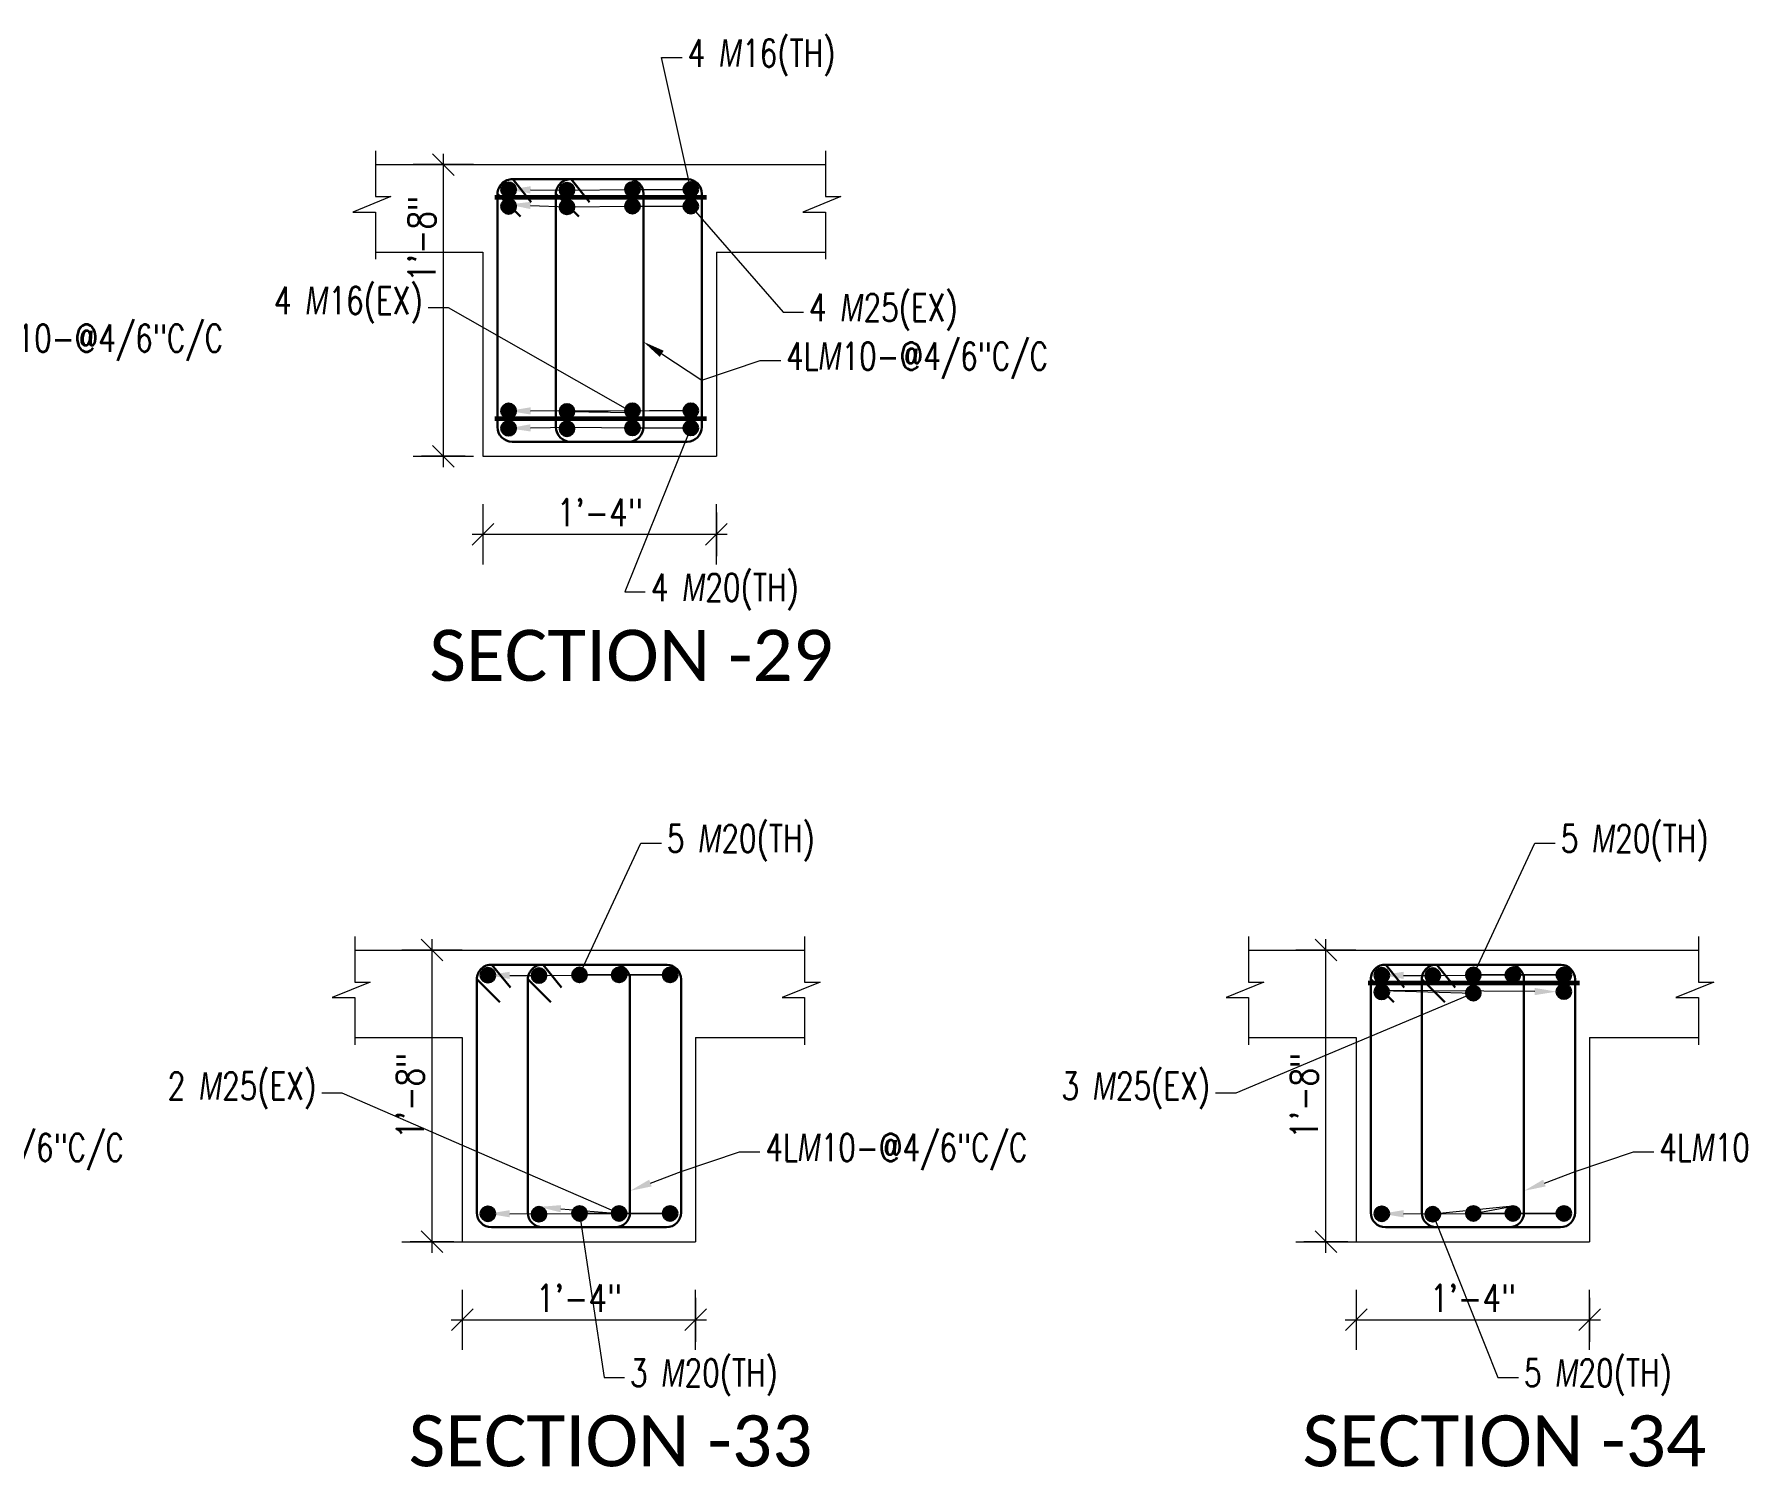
# Model space of a CAD drawing. Header units: inches. Extents: x 0 to 162649, y -36601 to -26324.
# Drawn here: x 155719.4 to 155836.4, y -36482.7 to -36384.5 of the extents above; entities that cross this region are included whole.
import ezdxf
from ezdxf import colors
from ezdxf.entities.mleader import LeaderData, LeaderLine
from ezdxf.math import Vec2, Vec3

# ---------------------------------------------------------------- set-up
doc = ezdxf.new("R2010")
doc.units = ezdxf.units.IN
doc.header["$MEASUREMENT"] = 0
for name, color, linetype, lineweight in [('Dim', 1, 'Continuous', 13), ('hatch', 252, 'Continuous', 0), ('OL_AR_Text', 140, 'Continuous', 5), ('Rein', 3, 'Continuous', 30), ('Stirrups', 191, 'Continuous', 25), ('TEXT', 7, 'Continuous', 9)]:
    doc.layers.add(name, color=color, linetype=linetype, lineweight=lineweight)
doc.styles.add('1-8 Annotative Text', font='calibri.ttf', dxfattribs={"height": 0.125})
doc.styles.add('DIM', font='simplex.shx', dxfattribs={"width": 0.75})
doc.styles.add('rmtext', font='romans.shx', dxfattribs={"width": 0.8})
doc.dimstyles.new('DIM-24', dxfattribs={"dimscale": 24, "dimtxt": 0.078125, "dimasz": 0.0625, "dimexe": 0.0625, "dimexo": 0.015625, "dimgap": 0.015625, "dimtad": 1, "dimdec": 1, "dimzin": 3, "dimdsep": 46, "dimlunit": 4, "dimtxsty": 'rmtext', "dimblk": 'OBLIQUE', "dimcen": 0.09375, "dimdle": 0.03125, "dimclrd": 1, "dimclre": 1, "dimclrt": 2, "dimadec": 0, "dimazin": 0, "dimtfac": 0.75, "dimtdec": 1, "dimtix": 1, "dimtmove": 0, "dimatfit": 3, "dimfxl": 0.0625, "dimfxlon": 1, "dimfrac": 1, "dimtolj": 1, "dimtzin": 0, "dimlwd": -1, "dimlwe": 5, "dimarcsym": 0})

# ---------------------------------------------------------------- blocks, each defined once
blk = doc.blocks.new('_Oblique')
for p, q in [((0, -1.375), (0, 1.375)), ((-0.495, -0.495), (0.495, 0.495))]:
    blk.add_line(p, q)
blk = doc.blocks.new('*D422')
at = {"layer": 'Defpoints', "color": 0, "transparency": 16777216}
for p in [(155750.18, -36413.42), (155766.18, -36413.42), (155766.18, -36418.77)]:
    blk.add_point(p, dxfattribs=at)
at = {"layer": 'Dim', "color": 1, "lineweight": 5, "transparency": 16777216}
for p, q in [((155750.18, -36417.27), (155750.18, -36420.27)), ((155766.18, -36417.27), (155766.18, -36420.27))]:
    blk.add_line(p, q, dxfattribs=at)
at = {"layer": 'Dim', "color": 1, "transparency": 16777216}
blk.add_line((155749.43, -36418.77), (155766.93, -36418.77), dxfattribs=at)
at = {"layer": 'Dim', "color": 1, "transparency": 16777216, "xscale": 1.5, "yscale": 1.5, "zscale": 1.5, "rotation": 180}
blk.add_blockref('_Oblique', (155750.18, -36418.77), dxfattribs=at)
at = {"layer": 'Dim', "color": 1, "transparency": 16777216, "xscale": 1.5, "yscale": 1.5, "zscale": 1.5}
blk.add_blockref('_Oblique', (155766.18, -36418.77), dxfattribs=at)
at = {"layer": 'Dim', "color": 2, "transparency": 16777216, "insert": (155758.18, -36417.28), "char_height": 1.875, "attachment_point": 5, "style": 'rmtext'}
blk.add_mtext('\\A1;1\'-4"', dxfattribs=at)
blk = doc.blocks.new('*D423')
at = {"layer": 'Defpoints', "color": 0, "transparency": 16777216}
for p in [(155747.47, -36393.42), (155750.18, -36393.42), (155750.18, -36413.42)]:
    blk.add_point(p, dxfattribs=at)
at = {"layer": 'Dim', "color": 1, "lineweight": 5, "transparency": 16777216}
for p, q in [((155748.97, -36393.42), (155745.97, -36393.42)), ((155748.97, -36413.42), (155745.97, -36413.42))]:
    blk.add_line(p, q, dxfattribs=at)
at = {"layer": 'Dim', "color": 1, "transparency": 16777216}
blk.add_line((155747.47, -36414.17), (155747.47, -36392.67), dxfattribs=at)
at = {"layer": 'Dim', "color": 1, "transparency": 16777216, "xscale": 1.5, "yscale": 1.5, "zscale": 1.5}
for p, rotation in [((155747.47, -36393.42), 90), ((155747.47, -36413.42), 270)]:
    blk.add_blockref('_Oblique', p, dxfattribs=dict(at, rotation=rotation))
at = {"layer": 'Dim', "color": 2, "transparency": 16777216, "insert": (155745.98, -36398.52), "char_height": 1.875, "attachment_point": 5, "rotation": 90, "style": 'rmtext'}
blk.add_mtext('\\A1;1\'-8"', dxfattribs=at)
blk = doc.blocks.new('*D428')
at = {"layer": 'Defpoints', "color": 0, "transparency": 16777216}
for p in [(155748.76, -36467.28), (155764.76, -36467.28), (155764.76, -36472.63)]:
    blk.add_point(p, dxfattribs=at)
at = {"layer": 'Dim', "color": 1, "lineweight": 5, "transparency": 16777216}
for p, q in [((155748.76, -36471.13), (155748.76, -36474.13)), ((155764.76, -36471.13), (155764.76, -36474.13))]:
    blk.add_line(p, q, dxfattribs=at)
at = {"layer": 'Dim', "color": 1, "transparency": 16777216}
blk.add_line((155748.01, -36472.63), (155765.51, -36472.63), dxfattribs=at)
at = {"layer": 'Dim', "color": 1, "transparency": 16777216, "xscale": 1.5, "yscale": 1.5, "zscale": 1.5, "rotation": 180}
blk.add_blockref('_Oblique', (155748.76, -36472.63), dxfattribs=at)
at = {"layer": 'Dim', "color": 1, "transparency": 16777216, "xscale": 1.5, "yscale": 1.5, "zscale": 1.5}
blk.add_blockref('_Oblique', (155764.76, -36472.63), dxfattribs=at)
at = {"layer": 'Dim', "color": 2, "transparency": 16777216, "insert": (155756.76, -36471.14), "char_height": 1.875, "attachment_point": 5, "style": 'rmtext'}
blk.add_mtext('\\A1;1\'-4"', dxfattribs=at)
blk = doc.blocks.new('*D429')
at = {"layer": 'Defpoints', "color": 0, "transparency": 16777216}
for p in [(155746.69, -36447.28), (155748.76, -36447.28), (155748.76, -36467.28)]:
    blk.add_point(p, dxfattribs=at)
at = {"layer": 'Dim', "color": 1, "lineweight": 5, "transparency": 16777216}
for p, q in [((155748.19, -36447.28), (155745.19, -36447.28)), ((155748.19, -36467.28), (155745.19, -36467.28))]:
    blk.add_line(p, q, dxfattribs=at)
at = {"layer": 'Dim', "color": 1, "transparency": 16777216}
blk.add_line((155746.69, -36468.03), (155746.69, -36446.53), dxfattribs=at)
at = {"layer": 'Dim', "color": 1, "transparency": 16777216, "xscale": 1.5, "yscale": 1.5, "zscale": 1.5}
for p, rotation in [((155746.69, -36447.28), 90), ((155746.69, -36467.28), 270)]:
    blk.add_blockref('_Oblique', p, dxfattribs=dict(at, rotation=rotation))
at = {"layer": 'Dim', "color": 2, "transparency": 16777216, "insert": (155745.19, -36457.28), "char_height": 1.875, "attachment_point": 5, "rotation": 90, "style": 'rmtext'}
blk.add_mtext('\\A1;1\'-8"', dxfattribs=at)
blk = doc.blocks.new('*D430')
at = {"layer": 'Defpoints', "color": 0, "transparency": 16777216}
for p in [(155810.04, -36467.28), (155826.04, -36467.28), (155826.04, -36472.63)]:
    blk.add_point(p, dxfattribs=at)
at = {"layer": 'Dim', "color": 1, "lineweight": 5, "transparency": 16777216}
for p, q in [((155810.04, -36471.13), (155810.04, -36474.13)), ((155826.04, -36471.13), (155826.04, -36474.13))]:
    blk.add_line(p, q, dxfattribs=at)
at = {"layer": 'Dim', "color": 1, "transparency": 16777216}
blk.add_line((155809.29, -36472.63), (155826.79, -36472.63), dxfattribs=at)
at = {"layer": 'Dim', "color": 1, "transparency": 16777216, "xscale": 1.5, "yscale": 1.5, "zscale": 1.5, "rotation": 180}
blk.add_blockref('_Oblique', (155810.04, -36472.63), dxfattribs=at)
at = {"layer": 'Dim', "color": 1, "transparency": 16777216, "xscale": 1.5, "yscale": 1.5, "zscale": 1.5}
blk.add_blockref('_Oblique', (155826.04, -36472.63), dxfattribs=at)
at = {"layer": 'Dim', "color": 2, "transparency": 16777216, "insert": (155818.04, -36471.14), "char_height": 1.875, "attachment_point": 5, "style": 'rmtext'}
blk.add_mtext('\\A1;1\'-4"', dxfattribs=at)
blk = doc.blocks.new('*D431')
at = {"layer": 'Defpoints', "color": 0, "transparency": 16777216}
for p in [(155807.96, -36447.28), (155810.04, -36447.28), (155810.04, -36467.28)]:
    blk.add_point(p, dxfattribs=at)
at = {"layer": 'Dim', "color": 1, "lineweight": 5, "transparency": 16777216}
for p, q in [((155809.46, -36447.28), (155806.46, -36447.28)), ((155809.46, -36467.28), (155806.46, -36467.28))]:
    blk.add_line(p, q, dxfattribs=at)
at = {"layer": 'Dim', "color": 1, "transparency": 16777216}
blk.add_line((155807.96, -36468.03), (155807.96, -36446.53), dxfattribs=at)
at = {"layer": 'Dim', "color": 1, "transparency": 16777216, "xscale": 1.5, "yscale": 1.5, "zscale": 1.5}
for p, rotation in [((155807.96, -36447.28), 90), ((155807.96, -36467.28), 270)]:
    blk.add_blockref('_Oblique', p, dxfattribs=dict(at, rotation=rotation))
at = {"layer": 'Dim', "color": 2, "transparency": 16777216, "insert": (155806.47, -36457.28), "char_height": 1.875, "attachment_point": 5, "rotation": 90, "style": 'rmtext'}
blk.add_mtext('\\A1;1\'-8"', dxfattribs=at)

msp = doc.modelspace()

# ---------------------------------------------------------------- hatches: boundary and pattern name
at = {"layer": 'Rein'}
h = msp.add_hatch(color=256, dxfattribs=at)
h.dxf.hatch_style = 1
h.paths.add_polyline_path([(155752.44, -36395.14, 1), (155751.44, -36395.14, 1)])
h = msp.add_hatch(color=256, dxfattribs=at)
h.dxf.hatch_style = 1
h.paths.add_polyline_path([(155760.93, -36395.12, 1), (155759.93, -36395.12, 1)])
h = msp.add_hatch(color=256, dxfattribs=at)
h.dxf.hatch_style = 1
h.paths.add_polyline_path([(155764.93, -36395.12, 1), (155763.93, -36395.12, 1)])
h = msp.add_hatch(color=256, dxfattribs=at)
h.dxf.hatch_style = 1
h.paths.add_polyline_path([(155752.44, -36396.29, 1), (155751.44, -36396.29, 1)])
h = msp.add_hatch(color=256, dxfattribs=at)
h.dxf.hatch_style = 1
h.paths.add_polyline_path([(155756.44, -36395.17, 1), (155755.44, -36395.17, 1)])
h = msp.add_hatch(color=256, dxfattribs=at)
h.dxf.hatch_style = 1
h.paths.add_polyline_path([(155756.44, -36396.32, 1), (155755.44, -36396.32, 1)])
h = msp.add_hatch(color=256, dxfattribs=at)
h.dxf.hatch_style = 1
h.paths.add_polyline_path([(155760.93, -36396.27, 1), (155759.93, -36396.27, 1)])
h = msp.add_hatch(color=256, dxfattribs=at)
h.dxf.hatch_style = 1
h.paths.add_polyline_path([(155764.93, -36396.27, 1), (155763.93, -36396.27, 1)])
h = msp.add_hatch(color=256, dxfattribs=at)
h.dxf.hatch_style = 1
h.paths.add_polyline_path([(155752.44, -36410.31, 1), (155751.44, -36410.31, 1)])
h = msp.add_hatch(color=256, dxfattribs=at)
h.dxf.hatch_style = 1
h.paths.add_polyline_path([(155756.44, -36410.34, 1), (155755.44, -36410.34, 1)])
h = msp.add_hatch(color=256, dxfattribs=at)
h.dxf.hatch_style = 1
h.paths.add_polyline_path([(155760.93, -36410.29, 1), (155759.93, -36410.29, 1)])
h = msp.add_hatch(color=256, dxfattribs=at)
h.dxf.hatch_style = 1
h.paths.add_polyline_path([(155764.93, -36410.29, 1), (155763.93, -36410.29, 1)])
h = msp.add_hatch(color=256, dxfattribs=at)
h.dxf.hatch_style = 1
h.paths.add_polyline_path([(155752.44, -36411.5, 1), (155751.44, -36411.5, 1)])
h = msp.add_hatch(color=256, dxfattribs=at)
h.dxf.hatch_style = 1
h.paths.add_polyline_path([(155756.44, -36411.53, 1), (155755.44, -36411.53, 1)])
h = msp.add_hatch(color=256, dxfattribs=at)
h.dxf.hatch_style = 1
h.paths.add_polyline_path([(155760.93, -36411.48, 1), (155759.93, -36411.48, 1)])
h = msp.add_hatch(color=256, dxfattribs=at)
h.dxf.hatch_style = 1
h.paths.add_polyline_path([(155764.93, -36411.48, 1), (155763.93, -36411.48, 1)])
h = msp.add_hatch(color=256, dxfattribs=at)
h.dxf.hatch_style = 1
h.paths.add_polyline_path([(155757.3, -36448.98, 1), (155756.3, -36448.98, 1)])
h = msp.add_hatch(color=256, dxfattribs=at)
h.dxf.hatch_style = 1
h.paths.add_polyline_path([(155760.01, -36448.98, 1), (155759.01, -36448.98, 1)])
h = msp.add_hatch(color=256, dxfattribs=at)
h.dxf.hatch_style = 1
h.paths.add_polyline_path([(155763.51, -36448.98, 1), (155762.51, -36448.98, 1)])
h = msp.add_hatch(color=256, dxfattribs=at)
h.dxf.hatch_style = 1
h.paths.add_polyline_path([(155818.57, -36448.98, 1), (155817.57, -36448.98, 1)])
h = msp.add_hatch(color=256, dxfattribs=at)
h.dxf.hatch_style = 1
h.paths.add_polyline_path([(155821.28, -36448.98, 1), (155820.28, -36448.98, 1)])
h = msp.add_hatch(color=256, dxfattribs=at)
h.dxf.hatch_style = 1
h.paths.add_polyline_path([(155824.78, -36448.98, 1), (155823.78, -36448.98, 1)])
h = msp.add_hatch(color=256, dxfattribs=at)
h.dxf.hatch_style = 1
h.paths.add_polyline_path([(155751.02, -36449, 1), (155750.02, -36449, 1)])
h = msp.add_hatch(color=256, dxfattribs=at)
h.dxf.hatch_style = 1
h.paths.add_polyline_path([(155754.52, -36449.03, 1), (155753.52, -36449.03, 1)])
h = msp.add_hatch(color=256, dxfattribs=at)
h.dxf.hatch_style = 1
h.paths.add_polyline_path([(155812.29, -36449, 1), (155811.29, -36449, 1)])
h = msp.add_hatch(color=256, dxfattribs=at)
h.dxf.hatch_style = 1
h.paths.add_polyline_path([(155815.79, -36449.03, 1), (155814.79, -36449.03, 1)])
h = msp.add_hatch(color=256, dxfattribs=at)
h.dxf.hatch_style = 1
h.paths.add_polyline_path([(155824.78, -36450.13, 1), (155823.78, -36450.13, 1)])
h = msp.add_hatch(color=256, dxfattribs=at)
h.dxf.hatch_style = 1
h.paths.add_polyline_path([(155812.29, -36450.15, 1), (155811.29, -36450.15, 1)])
h = msp.add_hatch(color=256, dxfattribs=at)
h.dxf.hatch_style = 1
h.paths.add_polyline_path([(155818.57, -36450.23, 1), (155817.57, -36450.23, 1)])
h = msp.add_hatch(color=256, dxfattribs=at)
h.dxf.hatch_style = 1
h.paths.add_polyline_path([(155757.3, -36465.34, 1), (155756.3, -36465.34, 1)])
h = msp.add_hatch(color=256, dxfattribs=at)
h.dxf.hatch_style = 1
h.paths.add_polyline_path([(155760.01, -36465.34, 1), (155759.01, -36465.34, 1)])
h = msp.add_hatch(color=256, dxfattribs=at)
h.dxf.hatch_style = 1
h.paths.add_polyline_path([(155763.51, -36465.34, 1), (155762.51, -36465.34, 1)])
h = msp.add_hatch(color=256, dxfattribs=at)
h.dxf.hatch_style = 1
h.paths.add_polyline_path([(155818.57, -36465.34, 1), (155817.57, -36465.34, 1)])
h = msp.add_hatch(color=256, dxfattribs=at)
h.dxf.hatch_style = 1
h.paths.add_polyline_path([(155821.28, -36465.34, 1), (155820.28, -36465.34, 1)])
h = msp.add_hatch(color=256, dxfattribs=at)
h.dxf.hatch_style = 1
h.paths.add_polyline_path([(155824.78, -36465.34, 1), (155823.78, -36465.34, 1)])
h = msp.add_hatch(color=256, dxfattribs=at)
h.dxf.hatch_style = 1
h.paths.add_polyline_path([(155751.02, -36465.36, 1), (155750.02, -36465.36, 1)])
h = msp.add_hatch(color=256, dxfattribs=at)
h.dxf.hatch_style = 1
h.paths.add_polyline_path([(155754.52, -36465.39, 1), (155753.52, -36465.39, 1)])
h = msp.add_hatch(color=256, dxfattribs=at)
h.dxf.hatch_style = 1
h.paths.add_polyline_path([(155812.29, -36465.36, 1), (155811.29, -36465.36, 1)])
h = msp.add_hatch(color=256, dxfattribs=at)
h.dxf.hatch_style = 1
h.paths.add_polyline_path([(155815.79, -36465.39, 1), (155814.79, -36465.39, 1)])

# ---------------------------------------------------------------- linework, layer by layer
at = {"layer": 'Dim', "lineweight": 60}
for p, q in [((155751, -36395.66), (155765.5, -36395.66)), ((155751, -36410.83), (155765.5, -36410.83)), ((155810.85, -36449.52), (155825.35, -36449.52))]:
    msp.add_line(p, q, dxfattribs=at)
at = {"layer": 'hatch'}
for p, q in [((155742.81, -36392.48), (155742.81, -36395.6)), ((155742.81, -36393.42), (155773.65, -36393.42)), ((155773.65, -36392.48), (155773.65, -36395.6)), ((155743.86, -36395.6), (155741.26, -36396.67)), ((155743.86, -36395.6), (155741.26, -36396.67)), ((155742.81, -36395.6), (155743.86, -36395.6)), ((155774.71, -36395.6), (155772.11, -36396.67)), ((155773.65, -36395.6), (155774.71, -36395.6)), ((155741.26, -36396.67), (155742.81, -36396.67)), ((155742.81, -36396.67), (155742.81, -36399.91)), ((155772.11, -36396.67), (155773.65, -36396.67)), ((155773.65, -36396.67), (155773.65, -36399.91)), ((155742.81, -36399.42), (155750.18, -36399.42)), ((155750.18, -36399.42), (155750.18, -36413.42)), ((155766.18, -36399.42), (155766.18, -36413.42)), ((155766.18, -36399.42), (155773.65, -36399.42)), ((155750.18, -36413.42), (155766.18, -36413.42)), ((155741.39, -36446.34), (155741.39, -36449.47)), ((155741.39, -36447.28), (155772.23, -36447.28)), ((155772.23, -36446.34), (155772.23, -36449.47)), ((155802.66, -36446.34), (155802.66, -36449.47)), ((155802.66, -36447.28), (155833.5, -36447.28)), ((155833.5, -36446.34), (155833.5, -36449.47)), ((155742.44, -36449.47), (155739.84, -36450.53)), ((155742.44, -36449.47), (155739.84, -36450.53)), ((155741.39, -36449.47), (155742.44, -36449.47)), ((155773.29, -36449.47), (155770.69, -36450.53)), ((155772.23, -36449.47), (155773.29, -36449.47)), ((155803.72, -36449.47), (155801.12, -36450.53)), ((155803.72, -36449.47), (155801.12, -36450.53)), ((155802.66, -36449.47), (155803.72, -36449.47)), ((155834.56, -36449.47), (155831.96, -36450.53)), ((155833.5, -36449.47), (155834.56, -36449.47)), ((155739.84, -36450.53), (155741.39, -36450.53)), ((155741.39, -36450.53), (155741.39, -36453.77)), ((155770.69, -36450.53), (155772.23, -36450.53)), ((155772.23, -36450.53), (155772.23, -36453.77)), ((155801.12, -36450.53), (155802.66, -36450.53)), ((155802.66, -36450.53), (155802.66, -36453.77)), ((155831.96, -36450.53), (155833.5, -36450.53)), ((155833.5, -36450.53), (155833.5, -36453.77)), ((155741.39, -36453.28), (155748.76, -36453.28)), ((155748.76, -36453.28), (155748.76, -36467.28)), ((155764.76, -36453.28), (155764.76, -36467.28)), ((155764.76, -36453.28), (155772.23, -36453.28)), ((155802.66, -36453.28), (155810.04, -36453.28)), ((155810.04, -36453.28), (155810.04, -36467.28)), ((155826.04, -36453.28), (155826.04, -36467.28)), ((155826.04, -36453.28), (155833.5, -36453.28)), ((155748.76, -36467.28), (155764.76, -36467.28)), ((155810.04, -36467.28), (155826.04, -36467.28))]:
    msp.add_line(p, q, dxfattribs=at)
at = {"layer": 'Rein'}
for centre in [(155751.94, -36395.14), (155760.43, -36395.12), (155764.43, -36395.12), (155751.94, -36396.29), (155755.94, -36395.17), (155755.94, -36396.32), (155760.43, -36396.27), (155764.43, -36396.27), (155751.94, -36410.31), (155755.94, -36410.34), (155760.43, -36410.29), (155764.43, -36410.29), (155751.94, -36411.5), (155755.94, -36411.53), (155760.43, -36411.48), (155764.43, -36411.48), (155756.8, -36448.98), (155759.51, -36448.98), (155763.01, -36448.98), (155818.07, -36448.98), (155820.78, -36448.98), (155824.28, -36448.98), (155750.52, -36449), (155754.02, -36449.03), (155811.79, -36449), (155815.29, -36449.03), (155824.28, -36450.13), (155811.79, -36450.15), (155818.07, -36450.23), (155756.8, -36465.34), (155759.51, -36465.34), (155763.01, -36465.34), (155818.07, -36465.34), (155820.78, -36465.34), (155824.28, -36465.34), (155750.52, -36465.36), (155754.02, -36465.39), (155811.79, -36465.36), (155815.29, -36465.39)]:
    msp.add_circle(centre, 0.5, dxfattribs=at)
at = {"layer": 'Stirrups', "lineweight": 30}
for p, q in [((155752.22, -36394.42), (155753.48, -36395.99)), ((155756.22, -36394.42), (155757.48, -36395.99)), ((155751.18, -36395.42), (155752.76, -36396.98)), ((155755.18, -36395.42), (155756.76, -36396.98)), ((155750.8, -36448.28), (155752.06, -36449.85)), ((155754.3, -36448.28), (155755.56, -36449.85)), ((155812.07, -36448.28), (155813.33, -36449.85)), ((155815.57, -36448.28), (155816.83, -36449.85)), ((155749.76, -36449.28), (155751.34, -36450.84)), ((155753.26, -36449.28), (155754.84, -36450.84)), ((155811.04, -36449.28), (155812.61, -36450.84)), ((155814.54, -36449.28), (155816.11, -36450.84))]:
    msp.add_line(p, q, dxfattribs=at)
for points in [[(155752.18, -36412.42), (155764.18, -36412.42, 0.414214), (155765.18, -36411.42), (155765.18, -36395.42, 0.404381), (155764.22, -36394.42), (155752.22, -36394.42, 0.424115), (155751.18, -36395.42), (155751.18, -36411.42, 0.414214)], [(155756.18, -36412.42), (155760.18, -36412.42, 0.414214), (155761.18, -36411.42), (155761.18, -36395.42, 0.404381), (155760.22, -36394.42), (155756.22, -36394.42, 0.424115), (155755.18, -36395.42), (155755.18, -36411.42, 0.414214)], [(155750.76, -36466.28), (155762.76, -36466.28, 0.414214), (155763.76, -36465.28), (155763.76, -36449.28, 0.404381), (155762.8, -36448.28), (155750.8, -36448.28, 0.424115), (155749.76, -36449.28), (155749.76, -36465.28, 0.414214)], [(155754.26, -36466.28), (155759.26, -36466.28, 0.414214), (155760.26, -36465.28), (155760.26, -36449.28, 0.404381), (155759.3, -36448.28), (155754.3, -36448.28, 0.424115), (155753.26, -36449.28), (155753.26, -36465.28, 0.414214)], [(155812.04, -36466.28), (155824.04, -36466.28, 0.414214), (155825.04, -36465.28), (155825.04, -36449.28, 0.404381), (155824.07, -36448.28), (155812.07, -36448.28, 0.424115), (155811.04, -36449.28), (155811.04, -36465.28, 0.414214)], [(155815.54, -36466.28), (155820.54, -36466.28, 0.414214), (155821.54, -36465.28), (155821.54, -36449.28, 0.404381), (155820.57, -36448.28), (155815.57, -36448.28, 0.424115), (155814.54, -36449.28), (155814.54, -36465.28, 0.414214)]]:
    msp.add_lwpolyline(points, format="xyb", close=True, dxfattribs=at)

# ---------------------------------------------------------------- texts
at = {"layer": 'OL_AR_Text', "char_height": 3.5, "width": 2.6734445e-317, "attachment_point": 1, "style": '1-8 Annotative Text'}
for s, insert in [('SECTION -29', (155746.51, -36425.32)), ('SECTION -33', (155745.09, -36479.18)), ('SECTION -34', (155806.36, -36479.18))]:
    msp.add_mtext(s, dxfattribs=dict(at, insert=insert))

# ---------------------------------------------------------------- dimensions: what is measured, and where the dimension line sits
at = {"layer": 'Dim'}
dim = msp.add_linear_dim(base=(155747.47, -36393.42), p1=(155750.18, -36413.42), p2=(155750.18, -36393.42), angle=90, dimstyle='DIM-24', dxfattribs=at)
dim.commit()
dim.dimension.update_dxf_attribs({"geometry": '*D423', "text_midpoint": (155747.47, -36398.52), "dimtype": 160})
for base, p1, p2, picture, middle in [((155766.18, -36418.77), (155750.18, -36413.42), (155766.18, -36413.42), '*D422', (155758.18, -36417.28)), ((155764.76, -36472.63), (155748.76, -36467.28), (155764.76, -36467.28), '*D428', (155756.76, -36471.14)), ((155826.04, -36472.63), (155810.04, -36467.28), (155826.04, -36467.28), '*D430', (155818.04, -36471.14))]:
    dim = msp.add_linear_dim(base=base, p1=p1, p2=p2, dimstyle='DIM-24', dxfattribs=at)
    dim.commit()
    dim.dimension.update_dxf_attribs({"geometry": picture, "text_midpoint": middle})
for base, p1, p2, picture, middle in [((155746.69, -36447.28), (155748.76, -36467.28), (155748.76, -36447.28), '*D429', (155745.19, -36457.28)), ((155807.96, -36447.28), (155810.04, -36467.28), (155810.04, -36447.28), '*D431', (155806.47, -36457.28))]:
    dim = msp.add_linear_dim(base=base, p1=p1, p2=p2, angle=90, dimstyle='DIM-24', dxfattribs=at)
    dim.commit()
    dim.dimension.update_dxf_attribs({"geometry": picture, "text_midpoint": middle})

# ---------------------------------------------------------------- leaders
at = {"layer": 'TEXT'}
ml = msp.add_multileader_mtext('Standard', dxfattribs=at)
ml.set_content('4 {\\Fgothici|c0;M}16(TH) ', color=256, style='DIM')
ml.set_leader_properties(color=1, linetype='ByLayer', lineweight=9)
ml.build(insert=Vec2(0, 0))
ml.multileader.update_dxf_attribs({"text_right_attachment_type": 2, "dogleg_length": 0.25, "arrow_head_size": 1.5, "scale": 32})
ctx = ml.context
ctx.base_point, ctx.scale, ctx.char_height, ctx.arrow_head_size, ctx.landing_gap_size, ctx.plane_origin = Vec3(155763.83, -36386.08), 32, 1.875, 1.5, 0.375, Vec3(155774.93, -36394.18)
ctx.right_attachment = 2
notes = []
notes.append((ctx, [(0, (1, 1, 0), (155762.43, -36386.08), (1, 0), 1.4, [(3, [(155751.94, -36395.14), (155755.94, -36395.17), (155760.43, -36395.12), (155764.43, -36395.12)], 0, [])])]))
ctx.mtext.insert, ctx.mtext.flow_direction = Vec3(155764.21, -36384.83), 5
ml = msp.add_multileader_mtext('Standard', dxfattribs=at)
ml.set_content('4 {\\Fgothici|c0;M}25(EX) ', color=256, style='DIM')
ml.set_leader_properties(color=1, linetype='ByLayer', lineweight=9)
ml.build(insert=Vec2(0, 0))
ml.multileader.update_dxf_attribs({"text_right_attachment_type": 2, "dogleg_length": 0.25, "arrow_head_size": 1.5, "scale": 32})
ctx = ml.context
ctx.base_point, ctx.scale, ctx.char_height, ctx.arrow_head_size, ctx.landing_gap_size, ctx.plane_origin = Vec3(155772.16, -36403.54), 32, 1.875, 1.5, 0.375, Vec3(155772.97, -36401.49)
ctx.right_attachment = 2
notes.append((ctx, [(0, (1, 1, 0), (155770.75, -36403.54), (1, 0), 1.4, [(3, [(155751.94, -36396.16), (155755.94, -36396.32), (155760.43, -36396.27), (155764.43, -36396.27)], 0, [])])]))
ctx.mtext.insert, ctx.mtext.flow_direction = Vec3(155772.53, -36402.29), 5
ml = msp.add_multileader_mtext('Standard', dxfattribs=at)
ml.set_content('4 {\\Fgothici|c0;M}16(EX) ', color=256, style='DIM')
ml.set_leader_properties(color=1, linetype='ByLayer', lineweight=9)
ml.build(insert=Vec2(0, 0))
ml.multileader.update_dxf_attribs({"text_right_attachment_type": 2, "dogleg_length": 0.25, "arrow_head_size": 1.5, "scale": 32})
ctx = ml.context
ctx.base_point, ctx.scale, ctx.char_height, ctx.arrow_head_size, ctx.landing_gap_size, ctx.plane_origin = Vec3(155734.89, -36403.05), 32, 1.875, 1.5, 0.375, Vec3(155774.93, -36409.13)
ctx.right_attachment, ctx.text_align_type = 2, 2
notes.append((ctx, [(1, (1, 1, 0), (155747.82, -36403.23), (-1, 0), 1.4, [(3, [(155751.94, -36410.31), (155764.43, -36410.29), (155755.94, -36410.34), (155755.94, -36410.34), (155760.43, -36410.42)], 0, [])])]))
ctx.mtext.insert, ctx.mtext.alignment, ctx.mtext.flow_direction = Vec3(155746.04, -36401.8), 3, 5
ml = msp.add_multileader_mtext('Standard', dxfattribs=at)
ml.set_content('4L{\\Fgothici|c0;M}10-@4/6"C/C ', color=256, style='DIM')
ml.set_leader_properties(color=1, linetype='ByLayer', lineweight=9)
ml.build(insert=Vec2(0, 0))
ml.multileader.update_dxf_attribs({"text_right_attachment_type": 2, "dogleg_length": 0.25, "arrow_head_size": 1.5, "scale": 32})
ctx = ml.context
ctx.base_point, ctx.scale, ctx.char_height, ctx.arrow_head_size, ctx.landing_gap_size, ctx.plane_origin = Vec3(155714.04, -36405.63), 32, 1.875, 1.5, 0.375, Vec3(155724.57, -36415.38)
ctx.right_attachment = 2
notes.append((ctx, [(0, (1, 1, 0), (155712.63, -36405.63), (1, 0), 1.4, [(1, [(155704.63, -36404.34), (155708.63, -36406.96)], 0, [])])]))
ctx.mtext.insert, ctx.mtext.flow_direction = Vec3(155714.41, -36404.38), 5
ml = msp.add_multileader_mtext('Standard', dxfattribs=at)
ml.set_content('4L{\\Fgothici|c0;M}10-@4/6"C/C ', color=256, style='DIM')
ml.set_leader_properties(color=1, linetype='ByLayer', lineweight=9)
ml.build(insert=Vec2(0, 0))
ml.multileader.update_dxf_attribs({"text_right_attachment_type": 2, "dogleg_length": 0.25, "arrow_head_size": 1.5, "scale": 32})
ctx = ml.context
ctx.base_point, ctx.scale, ctx.char_height, ctx.arrow_head_size, ctx.landing_gap_size, ctx.plane_origin = Vec3(155770.59, -36406.86), 32, 1.875, 1.5, 0.375, Vec3(155781.12, -36416.61)
ctx.right_attachment = 2
notes.append((ctx, [(0, (1, 1, 0), (155769.19, -36406.86), (1, 0), 1.4, [(1, [(155761.18, -36405.57), (155765.18, -36408.19)], 0, [])])]))
ctx.mtext.insert, ctx.mtext.flow_direction = Vec3(155770.96, -36405.61), 5
ml = msp.add_multileader_mtext('Standard', dxfattribs=at)
ml.set_content('4 {\\Fgothici|c0;M}20(TH) ', color=256, style='DIM')
ml.set_leader_properties(color=1, linetype='ByLayer', lineweight=9)
ml.build(insert=Vec2(0, 0))
ml.multileader.update_dxf_attribs({"text_right_attachment_type": 2, "dogleg_length": 0.25, "arrow_head_size": 1.5, "scale": 32})
ctx = ml.context
ctx.base_point, ctx.scale, ctx.char_height, ctx.arrow_head_size, ctx.landing_gap_size, ctx.plane_origin = Vec3(155761.31, -36422.72), 32, 1.875, 1.5, 0.375, Vec3(155772.97, -36420.68)
ctx.right_attachment = 2
notes.append((ctx, [(0, (1, 1, 0), (155759.91, -36422.72), (1, 0), 1.4, [(3, [(155751.94, -36411.5), (155756.18, -36411.42), (155760.43, -36411.48), (155764.43, -36411.48)], 0, [])])]))
ctx.mtext.insert, ctx.mtext.flow_direction = Vec3(155761.69, -36421.47), 5
ml = msp.add_multileader_mtext('Standard', dxfattribs=at)
ml.set_content('5 {\\Fgothici|c0;M}20(TH) ', color=256, style='DIM')
ml.set_leader_properties(color=1, linetype='ByLayer', lineweight=9)
ml.build(insert=Vec2(0, 0))
ml.multileader.update_dxf_attribs({"text_right_attachment_type": 2, "dogleg_length": 0.25, "arrow_head_size": 1.5, "scale": 32})
ctx = ml.context
ctx.base_point, ctx.scale, ctx.char_height, ctx.arrow_head_size, ctx.landing_gap_size, ctx.plane_origin = Vec3(155762.41, -36439.94), 32, 1.875, 1.5, 0.375, Vec3(155773.51, -36448.04)
ctx.right_attachment = 2
notes.append((ctx, [(0, (1, 1, 0), (155761.01, -36439.94), (1, 0), 1.4, [(4, [(155750.52, -36449), (155754.02, -36449.03), (155759.51, -36448.98), (155763.01, -36448.98), (155756.8, -36448.98)], 0, [])])]))
ctx.mtext.insert, ctx.mtext.flow_direction = Vec3(155762.79, -36438.69), 5
ml = msp.add_multileader_mtext('Standard', dxfattribs=at)
ml.set_content('5 {\\Fgothici|c0;M}20(TH) ', color=256, style='DIM')
ml.set_leader_properties(color=1, linetype='ByLayer', lineweight=9)
ml.build(insert=Vec2(0, 0))
ml.multileader.update_dxf_attribs({"text_right_attachment_type": 2, "dogleg_length": 0.25, "arrow_head_size": 1.5, "scale": 32})
ctx = ml.context
ctx.base_point, ctx.scale, ctx.char_height, ctx.arrow_head_size, ctx.landing_gap_size, ctx.plane_origin = Vec3(155823.68, -36439.94), 32, 1.875, 1.5, 0.375, Vec3(155834.78, -36448.04)
ctx.right_attachment = 2
notes.append((ctx, [(0, (1, 1, 0), (155822.28, -36439.94), (1, 0), 1.4, [(4, [(155811.79, -36449), (155815.29, -36449.03), (155820.78, -36448.98), (155824.28, -36448.98), (155818.07, -36448.98)], 0, [])])]))
ctx.mtext.insert, ctx.mtext.flow_direction = Vec3(155824.06, -36438.69), 5
ml = msp.add_multileader_mtext('Standard', dxfattribs=at)
ml.set_content('3 {\\Fgothici|c0;M}25(EX) ', color=256, style='DIM')
ml.set_leader_properties(color=1, linetype='ByLayer', lineweight=9)
ml.build(insert=Vec2(0, 0))
ml.multileader.update_dxf_attribs({"text_right_attachment_type": 2, "dogleg_length": 0.25, "arrow_head_size": 1.5, "scale": 32})
ctx = ml.context
ctx.base_point, ctx.scale, ctx.char_height, ctx.arrow_head_size, ctx.landing_gap_size, ctx.plane_origin = Vec3(155788.6, -36456.91), 32, 1.875, 1.5, 0.375, Vec3(155828.91, -36462.99)
ctx.right_attachment, ctx.text_align_type = 2, 2
notes.append((ctx, [(1, (1, 1, 0), (155801.8, -36457.09), (-1, 0), 1.4, [(0, [(155823.78, -36450.13), (155811.82, -36450.06), (155818.07, -36450.23)], 0, [])])]))
ctx.mtext.insert, ctx.mtext.alignment, ctx.mtext.flow_direction = Vec3(155800.02, -36455.66), 3, 5
ml = msp.add_multileader_mtext('Standard', dxfattribs=at)
ml.set_content('2 {\\Fgothici|c0;M}25(EX) ', color=256, style='DIM')
ml.set_leader_properties(color=1, linetype='ByLayer', lineweight=9)
ml.build(insert=Vec2(0, 0))
ml.multileader.update_dxf_attribs({"text_right_attachment_type": 2, "dogleg_length": 0.25, "arrow_head_size": 1.5, "scale": 32})
ctx = ml.context
ctx.base_point, ctx.scale, ctx.char_height, ctx.arrow_head_size, ctx.landing_gap_size, ctx.plane_origin = Vec3(155727.32, -36456.91), 32, 1.875, 1.5, 0.375, Vec3(155767.64, -36462.99)
ctx.right_attachment, ctx.text_align_type = 2, 2
notes.append((ctx, [(1, (1, 1, 0), (155740.53, -36457.09), (-1, 0), 1.4, [(2, [(155754.02, -36464.89), (155759.51, -36465.34)], 0, [])])]))
ctx.mtext.insert, ctx.mtext.alignment, ctx.mtext.flow_direction = Vec3(155738.75, -36455.66), 3, 5
ml = msp.add_multileader_mtext('Standard', dxfattribs=at)
ml.set_content('4L{\\Fgothici|c0;M}10-@4/6"C/C ', color=256, style='DIM')
ml.set_leader_properties(color=1, linetype='ByLayer', lineweight=9)
ml.build(insert=Vec2(0, 0))
ml.multileader.update_dxf_attribs({"text_right_attachment_type": 2, "dogleg_length": 0.25, "arrow_head_size": 1.5, "scale": 32})
ctx = ml.context
ctx.base_point, ctx.scale, ctx.char_height, ctx.arrow_head_size, ctx.landing_gap_size, ctx.plane_origin = Vec3(155707.24, -36461.12), 32, 1.875, 1.5, 0.375, Vec3(155717.77, -36470.87)
ctx.right_attachment = 2
notes.append((ctx, [(0, (1, 1, 0), (155705.83, -36461.12), (1, 0), 1.4, [(1, [(155698.33, -36463.79), (155701.83, -36462.45)], 0, [])])]))
ctx.mtext.insert, ctx.mtext.flow_direction = Vec3(155707.61, -36459.87), 5
ml = msp.add_multileader_mtext('Standard', dxfattribs=at)
ml.set_content('4L{\\Fgothici|c0;M}10-@4/6"C/C ', color=256, style='DIM')
ml.set_leader_properties(color=1, linetype='ByLayer', lineweight=9)
ml.build(insert=Vec2(0, 0))
ml.multileader.update_dxf_attribs({"text_right_attachment_type": 2, "dogleg_length": 0.25, "arrow_head_size": 1.5, "scale": 32})
ctx = ml.context
ctx.base_point, ctx.scale, ctx.char_height, ctx.arrow_head_size, ctx.landing_gap_size, ctx.plane_origin = Vec3(155769.17, -36461.12), 32, 1.875, 1.5, 0.375, Vec3(155779.7, -36470.87)
ctx.right_attachment = 2
notes.append((ctx, [(0, (1, 1, 0), (155767.76, -36461.12), (1, 0), 1.4, [(1, [(155760.26, -36463.79), (155763.76, -36462.45)], 0, [])])]))
ctx.mtext.insert, ctx.mtext.flow_direction = Vec3(155769.54, -36459.87), 5
ml = msp.add_multileader_mtext('Standard', dxfattribs=at)
ml.set_content('4L{\\Fgothici|c0;M}10-@4/6"C/C ', color=256, style='DIM')
ml.set_leader_properties(color=1, linetype='ByLayer', lineweight=9)
ml.build(insert=Vec2(0, 0))
ml.multileader.update_dxf_attribs({"text_right_attachment_type": 2, "dogleg_length": 0.25, "arrow_head_size": 1.5, "scale": 32})
ctx = ml.context
ctx.base_point, ctx.scale, ctx.char_height, ctx.arrow_head_size, ctx.landing_gap_size, ctx.plane_origin = Vec3(155830.44, -36461.12), 32, 1.875, 1.5, 0.375, Vec3(155840.98, -36470.87)
ctx.right_attachment = 2
notes.append((ctx, [(0, (1, 1, 0), (155829.04, -36461.12), (1, 0), 1.4, [(1, [(155821.54, -36463.79), (155825.04, -36462.45)], 0, [])])]))
ctx.mtext.insert, ctx.mtext.flow_direction = Vec3(155830.82, -36459.87), 5
ml = msp.add_multileader_mtext('Standard', dxfattribs=at)
ml.set_content('5 {\\Fgothici|c0;M}20(TH) ', color=256, style='DIM')
ml.set_leader_properties(color=1, linetype='ByLayer', lineweight=9)
ml.build(insert=Vec2(0, 0))
ml.multileader.update_dxf_attribs({"text_right_attachment_type": 2, "dogleg_length": 0.25, "arrow_head_size": 1.5, "scale": 32})
ctx = ml.context
ctx.base_point, ctx.scale, ctx.char_height, ctx.arrow_head_size, ctx.landing_gap_size, ctx.plane_origin = Vec3(155821.16, -36476.58), 32, 1.875, 1.5, 0.375, Vec3(155832.82, -36474.54)
ctx.right_attachment = 2
notes.append((ctx, [(0, (1, 1, 0), (155819.76, -36476.58), (1, 0), 1.4, [(2, [(155811.79, -36465.36), (155824.28, -36465.34), (155818.07, -36465.34), (155820.78, -36464.84), (155815.29, -36465.39)], 0, [])])]))
ctx.mtext.insert, ctx.mtext.flow_direction = Vec3(155821.54, -36475.33), 5
ml = msp.add_multileader_mtext('Standard', dxfattribs=at)
ml.set_content('3 {\\Fgothici|c0;M}20(TH) ', color=256, style='DIM')
ml.set_leader_properties(color=1, linetype='ByLayer', lineweight=9)
ml.build(insert=Vec2(0, 0))
ml.multileader.update_dxf_attribs({"text_right_attachment_type": 2, "dogleg_length": 0.25, "arrow_head_size": 1.5, "scale": 32})
ctx = ml.context
ctx.base_point, ctx.scale, ctx.char_height, ctx.arrow_head_size, ctx.landing_gap_size, ctx.plane_origin = Vec3(155759.89, -36476.58), 32, 1.875, 1.5, 0.375, Vec3(155771.55, -36474.54)
ctx.right_attachment = 2
notes.append((ctx, [(0, (1, 1, 0), (155758.48, -36476.58), (1, 0), 1.4, [(4, [(155750.52, -36465.36), (155763.01, -36465.34), (155756.8, -36465.34)], 0, [])])]))
ctx.mtext.insert, ctx.mtext.flow_direction = Vec3(155760.26, -36475.33), 5
for ctx, leaders in notes:
    for number, flags, end, landing, length, lines in leaders:
        leader = LeaderData()
        leader.index, (leader.has_last_leader_line, leader.has_dogleg_vector, leader.attachment_direction) = number, flags
        leader.last_leader_point, leader.dogleg_vector, leader.dogleg_length = Vec3(end), Vec3(landing), length
        for number, points, colour, breaks in lines:
            line = LeaderLine()
            line.index, line.vertices, line.color, line.breaks = number, Vec3.list(points), colors.encode_raw_color(colour), breaks
            leader.lines.append(line)
        ctx.leaders.append(leader)

doc.saveas('drawing.dxf')
